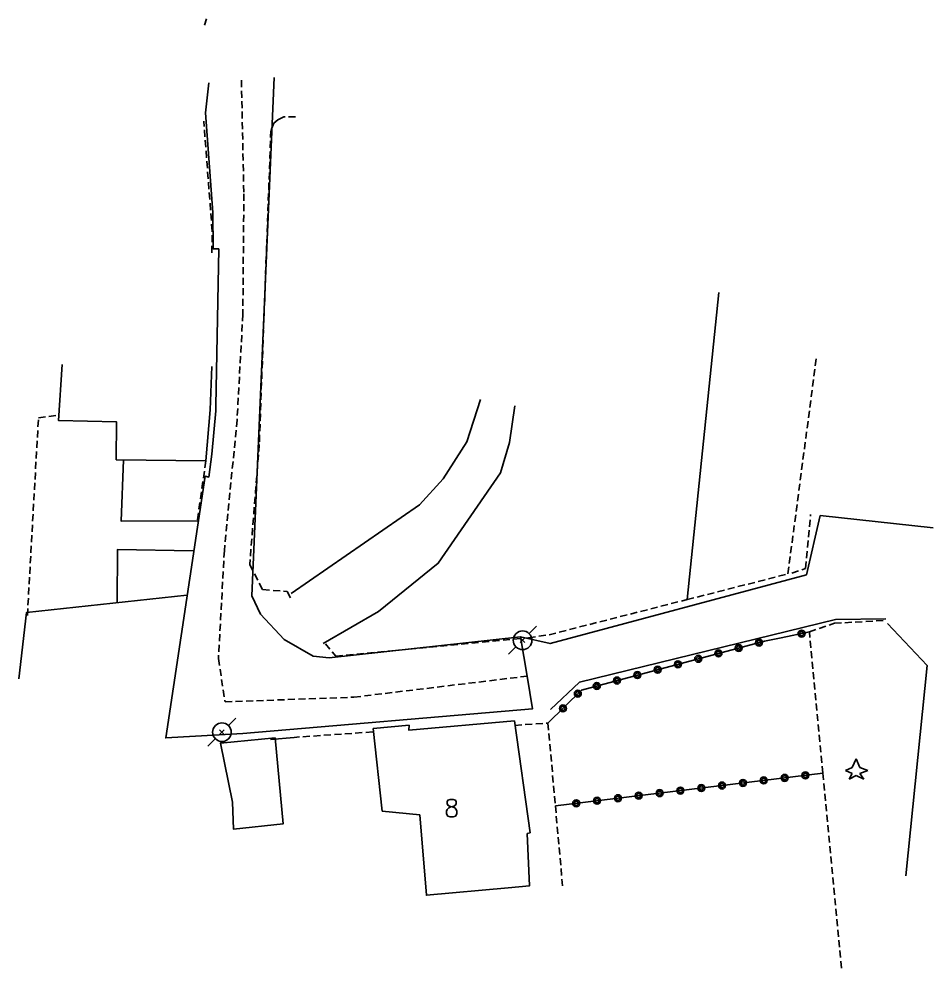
# Model space of a CAD drawing. Header units: millimetres. Extents: x 114283 to 115000, y 122041 to 123000.
# Drawn here: x 114283.1 to 114348.5, y 122040.6 to 122108.4 of the extents above; entities that cross this region are included whole.
import ezdxf
from ezdxf.enums import TextEntityAlignment as Align

# ---------------------------------------------------------------- set-up
doc = ezdxf.new("R2010")
doc.units = ezdxf.units.MM
doc.linetypes.add('DASHED', pattern=[0.75, 0.5, -0.25])
doc.layers.get('0').update_dxf_attribs({"linetype": 'CONTINUOUS'})
for name, color, linetype in [('W0001', 6, 'DASHED'), ('W0008', 7, 'CONTINUOUS'), ('W0014', 7, 'CONTINUOUS'), ('W0017', 7, 'CONTINUOUS'), ('W0101', 7, 'CONTINUOUS'), ('W0104', 1, 'CONTINUOUS'), ('W0112', 1, 'DASHED'), ('W0303', 7, 'CONTINUOUS'), ('W0323', 7, 'CONTINUOUS'), ('W0330', 7, 'CONTINUOUS'), ('W0473', 7, 'CONTINUOUS'), ('W0991', 7, 'CONTINUOUS')]:
    doc.layers.add(name, color=color, linetype=linetype)
doc.styles.get("Standard").update_dxf_attribs({"font": 'romans.shx', "width": 0.85})

# ---------------------------------------------------------------- blocks, each defined once
blk = doc.blocks.new('T303')
for p, q in [((-0.278, 0.209), (0, 0.835)), ((0, 0.835), (0.278, 0.209)), ((-0.765, 0), (-0.278, 0.209)), ((-0.278, -0.209), (-0.765, 0)), ((0.278, 0.209), (0.835, 0)), ((0.835, 0), (0.278, -0.209)), ((-0.487, -0.626), (-0.278, -0.209)), ((0, -0.348), (-0.487, -0.626)), ((0.557, -0.626), (0, -0.348)), ((0.278, -0.209), (0.557, -0.626))]:
    blk.add_line(p, q)
blk = doc.blocks.new('T473')
for p, q in [((0.500001, 0.500001), (1.000002, 1.000002)), ((-0.166667, 0.166667), (0.166667, -0.166667)), ((-0.166667, -0.166667), (0.166667, 0.166667)), ((-1.000002, -1.000002), (-0.500001, -0.500001))]:
    blk.add_line(p, q)
blk.add_ellipse((0, 0), major_axis=(0.471405, 0.471405), ratio=1, start_param=5.497787144, end_param=11.780972451)
blk = doc.blocks.new('t323o')
at = {"color": 0, "linetype": 'Continuous'}
for radius in [0.25, 0.15]:
    blk.add_circle((0, 0), radius, dxfattribs=at)

msp = doc.modelspace()

# ---------------------------------------------------------------- linework, layer by layer
at = {"layer": 'W0001'}
msp.add_lwpolyline([(114299.036, 122103.997), (114299.209, 122095.877), (114299.139, 122087.284), (114298.725, 122079.727), (114297.816, 122070.397), (114297.393, 122062.665), (114297.865, 122059.577), (114307.077, 122059.911), (114319.45, 122061.411)], dxfattribs=at)
at = {"layer": 'W0008'}
for points in [[(114296.709, 122103.804), (114296.461, 122101.671), (114296.999, 122094.538), (114297.022, 122091.936), (114297.414, 122091.935), (114297.204, 122080.732), (114297.213, 122080.376), (114296.926, 122077.282), (114296.707, 122075.643), (114296.44, 122075.701), (114293.634, 122057), (114299.148, 122057.308), (114319.834, 122059.071), (114319.45, 122061.411)], [(114319.45, 122061.411), (114318.987, 122064.227), (114305.309, 122062.718), (114304.162, 122062.833), (114302.088, 122064.039), (114300.409, 122065.835), (114299.779, 122067.164), (114301.364, 122104.189)]]:
    msp.add_lwpolyline(points, dxfattribs=at)
at = {"layer": 'W0014'}
msp.add_lwpolyline([(114340.382, 122072.889), (114348.458, 122072.001)], dxfattribs=at)
at = {"layer": 'W0017'}
for points in [[(114302.599, 122067.315), (114311.768, 122073.658), (114313.464, 122075.518), (114315.135, 122078.146), (114316.127, 122081.185)], [(114304.886, 122063.752), (114308.825, 122066.037), (114313.101, 122069.477), (114317.539, 122075.934), (114318.198, 122078.106), (114318.585, 122080.734)], [(114318.987, 122064.227), (114321.098, 122063.736), (114339.413, 122068.654), (114340.382, 122072.889)], [(114345.089, 122065.499), (114341.479, 122065.452), (114323.201, 122060.983), (114321.111, 122059.021)], [(114345.216, 122065.174), (114348.031, 122062.177), (114346.511, 122047.146)]]:
    msp.add_lwpolyline(points, dxfattribs=at)
at = {"layer": 'W0101'}
for points in [[(114296.49, 122076.803), (114290.089, 122076.871), (114290.103, 122079.593), (114285.974, 122079.679), (114286.22, 122083.681)], [(114296.931, 122083.538), (114296.803, 122080.436), (114296.49, 122076.803)], [(114309.092, 122051.777), (114308.457, 122057.67), (114311.02, 122057.904), (114311.006, 122057.551), (114318.544, 122058.215)], [(114318.544, 122058.215), (114319.671, 122050.211)], [(114311.785, 122051.495), (114309.092, 122051.777)], [(114319.671, 122050.211), (114319.461, 122050.169), (114319.633, 122046.442), (114318.104, 122046.301), (114312.259, 122045.759), (114311.785, 122051.495)]]:
    msp.add_lwpolyline(points, dxfattribs=at)
at = {"layer": 'W0104'}
for points in [[(114290.615, 122076.865), (114290.442, 122072.5), (114295.888, 122072.519)], [(114295.585, 122070.362), (114290.173, 122070.454), (114290.151, 122066.656)], [(114295.13, 122067.196), (114283.669, 122065.952), (114283.14, 122061.229)]]:
    msp.add_lwpolyline(points, dxfattribs=at)
msp.add_lwpolyline([(114301.439, 122057.011), (114302.008, 122050.856), (114298.479, 122050.477), (114298.41, 122052.422), (114297.544, 122056.631), (114301.439, 122057.011)], close=True, dxfattribs=at)
at = {"layer": 'W0112'}
for points in [[(114296.396, 122107.934), (114296.543, 122108.37)], [(114296.923, 122091.671), (114296.945, 122093.22), (114296.346, 122101.078)], [(114302.909, 122101.389), (114302.063, 122101.368), (114301.646, 122101.165), (114301.362, 122100.917), (114301.144, 122100.403), (114300.312, 122077.965), (114299.63, 122069.392)], [(114338.089, 122068.719), (114340.112, 122084.093)], [(114283.739, 122065.74), (114284.533, 122079.871), (114285.981, 122080.062)], [(114296.49, 122076.803), (114295.888, 122072.519)], [(114338.366, 122068.77), (114339.34, 122069.105), (114339.709, 122072.956)], [(114299.63, 122069.392), (114300.551, 122067.594), (114302.315, 122067.463), (114302.592, 122066.894)], [(114305.044, 122063.735), (114305.784, 122062.854), (114319.548, 122064.157), (114321.024, 122064.374), (114330.881, 122066.884), (114338.089, 122068.719)], [(114339.62, 122064.573), (114341.407, 122065.195), (114345.002, 122065.388)], [(114341.928, 122040.56), (114340.59, 122054.479), (114339.62, 122064.573)], [(114318.571, 122057.898), (114320.942, 122058.058)], [(114320.942, 122058.058), (114321.472, 122052.149), (114321.985, 122046.437)], [(114308.421, 122057.43), (114302.797, 122057.04)]]:
    msp.add_lwpolyline(points, dxfattribs=at)
at = {"layer": 'W0323'}
for points in [[(114339.62, 122064.573), (114337.595, 122064.141)], [(114336.405, 122063.915), (114323.335, 122060.422), (114320.942, 122058.058)], [(114321.472, 122052.149), (114340.59, 122054.479)]]:
    msp.add_lwpolyline(points, dxfattribs=at)
at = {"layer": 'W0330'}
for points in [[(114330.881, 122066.884), (114333.158, 122088.832)], [(114336.405, 122063.915), (114337.595, 122064.141)], [(114302.797, 122057.04), (114301.116, 122056.879)]]:
    msp.add_lwpolyline(points, dxfattribs=at)

# ---------------------------------------------------------------- block references
at = {"layer": 'W0303'}
msp.add_blockref('T303', (114342.959, 122054.673), dxfattribs=at)
at = {"layer": 'W0323'}
for p, rotation in [((114339.062, 122064.454), 192.0425751442869), ((114334.577, 122063.426), 194.962790148342), ((114336.026, 122063.814), 194.962790148342), ((114331.678, 122062.652), 194.962790148342), ((114333.128, 122063.039), 194.962790148342), ((114330.229, 122062.265), 194.962790148342), ((114327.331, 122061.49), 194.962790148342), ((114328.78, 122061.877), 194.962790148342), ((114324.433, 122060.715), 194.962790148342), ((114325.882, 122061.103), 194.962790148342), ((114323.076, 122060.166), 224.6507132601983), ((114322.009, 122059.112), 224.6507132601983), ((114336.362, 122053.964), 6.948635910958888), ((114337.851, 122054.145), 6.948635910958888), ((114339.34, 122054.327), 6.948635910958888), ((114330.406, 122053.238), 6.948635910958888), ((114331.895, 122053.419), 6.948635910958888), ((114333.384, 122053.601), 6.948635910958888), ((114334.873, 122053.782), 6.948635910958888), ((114324.45, 122052.512), 6.948635910958888), ((114325.939, 122052.693), 6.948635910958888), ((114327.428, 122052.875), 6.948635910958888), ((114328.917, 122053.056), 6.948635910958888), ((114322.961, 122052.33), 6.948635910958888)]:
    msp.add_blockref('t323o', p, dxfattribs=dict(at, rotation=rotation))
at = {"layer": 'W0473'}
for p in [(114319.127, 122063.976), (114297.645, 122057.41)]:
    msp.add_blockref('T473', p, dxfattribs=at)

# ---------------------------------------------------------------- texts
at = {"layer": 'W0991'}
msp.add_text('8', height=1.25, dxfattribs=at).set_placement((114314.064, 122051.987), align=Align.MIDDLE_CENTER)

doc.saveas('drawing.dxf')
